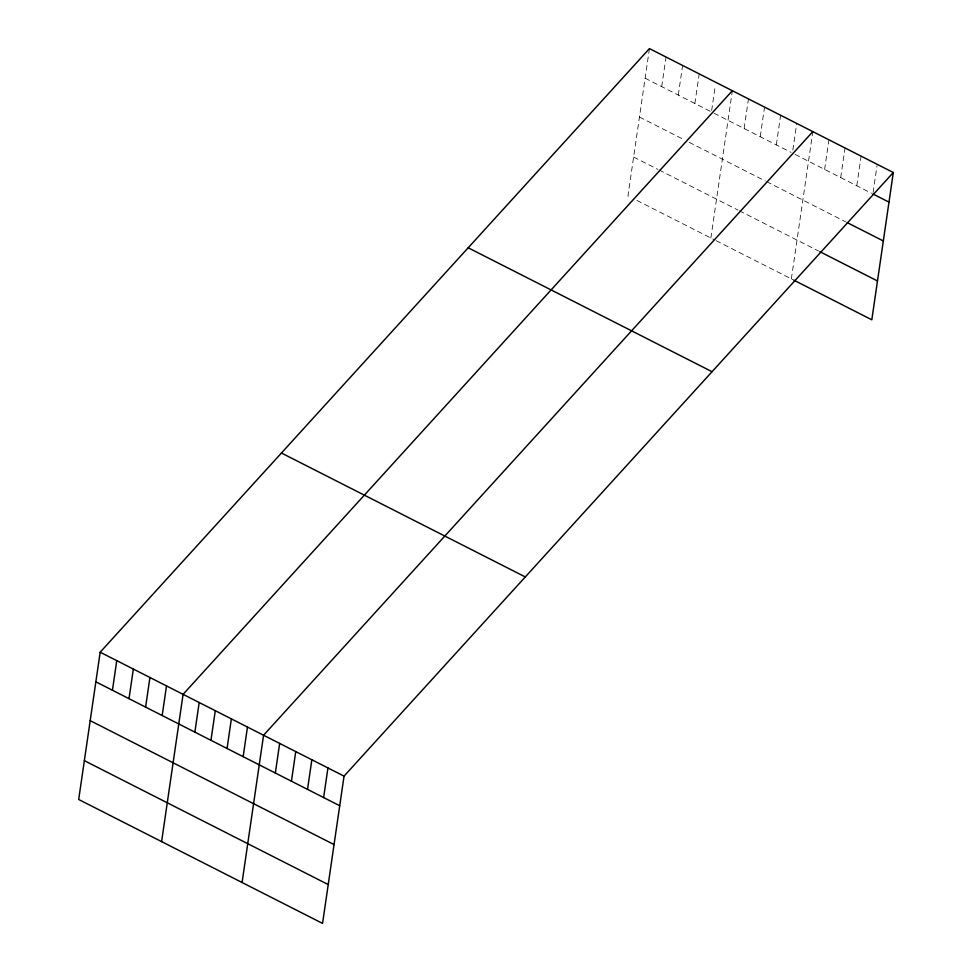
<?xml version="1.0" encoding="UTF-8"?>
<svg xmlns="http://www.w3.org/2000/svg" width="972" height="972" viewBox="0 0 972 972"><rect width="100%" height="100%" fill="white"/><g stroke="black" fill="none" stroke-linecap="round" stroke-linejoin="round"><path stroke-width="0.73" stroke-dasharray="4.86 3.65" d="M649.442 48.6L627.961 195.87L631.788 197.814M661.701 86.642L666.027 57.032M678.286 95.074L682.611 65.452M694.871 103.494L699.196 73.884M711.674 110.444L715.343 85.269M710.872 238.006L732.353 90.736M744.127 128.523L748.452 98.913M760.226 136.712L764.551 107.09M776.324 144.889L780.638 115.267M792.848 150.101L796.736 123.444M791.354 278.903L812.616 133.103M824.608 169.42L828.934 139.81M840.707 177.597L845.02 147.987M856.794 185.774L861.119 156.164M873.111 192.48L876.999 165.823M645.129 78.21L710.18 111.27M714.007 113.214L791.074 152.385M795.096 154.427L871.556 193.282M639.454 117.041L684.106 139.725M689.209 142.325L765.292 180.986M766.629 181.667L845.774 221.883M633.623 157.051L657.862 169.359M659.138 170.015L738.003 210.086M739.34 210.766L818.473 250.983M636.891 200.414L714.894 240.048M716.243 240.728L794.027 280.264"/><path stroke-width="1.46" d="M100.177 652.212L78.696 799.482L322.558 923.4L344.039 776.13L893.304 172.518L649.442 48.6L100.177 652.212L344.039 776.13M112.436 690.254L116.761 660.632M129.021 698.674L133.346 669.064M145.606 707.106L149.931 677.484M162.19 715.526L166.504 685.916M161.607 841.606L183.088 694.336L732.353 90.736M194.862 732.135L199.187 702.513M210.96 740.312L215.286 710.702M227.059 748.489L231.372 718.879M243.146 756.666L247.471 727.056M242.077 882.503L263.57 735.233L812.835 131.633M275.343 773.032L279.657 743.41M291.43 781.209L295.755 751.587M307.529 789.386L311.854 759.776M323.627 797.562L327.941 767.953M893.304 172.518L871.823 319.788L794.027 280.264M872.892 193.963L888.991 202.14M847.11 222.564L883.329 240.959M819.809 251.663L877.485 280.969M468.188 247.787L712.051 371.717M281.43 453.013L525.293 576.943M95.851 681.822L339.726 805.739M90.189 720.653L334.052 844.571M84.357 760.651L328.22 884.569"/></g></svg>
